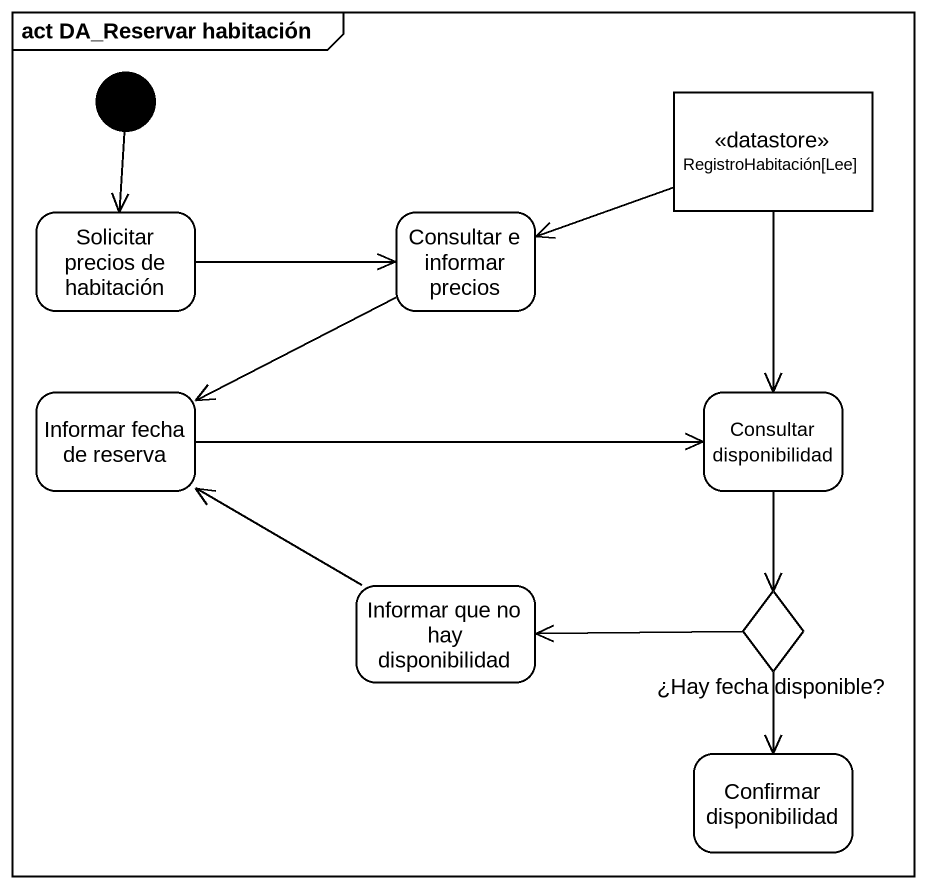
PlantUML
@startuml
mainframe act DA_Reservar habitación
hide empty description
state "RegistroHabitación[Lee]" as RegistroHabitación_Lee <<datastore>>
state "Solicitar precios de habitación" as Solicitar_precios_de
state "Consultar e informar precios" as Consultar_e_informar_precios
state "Informar fecha de reserva" as Informar_fecha_de_reserva
state "Consultar disponibilidad" as Consultar_disponibilidad
state "Informar que no hay disponibilidad" as Informar_que_no_hay
state "¿Hay fecha disponible?" as Hay_fecha_disponible <<choice>>
state "Confirmar disponibilidad" as Confirmar_disponibilidad
[*] --> Solicitar_precios_de
RegistroHabitación_Lee -left-> Consultar_e_informar_precios
RegistroHabitación_Lee --> Consultar_disponibilidad
Solicitar_precios_de -right-> Consultar_e_informar_precios
Consultar_e_informar_precios -left-> Informar_fecha_de_reserva
Informar_fecha_de_reserva -right-> Consultar_disponibilidad
Consultar_disponibilidad --> Hay_fecha_disponible
Informar_que_no_hay -left-> Informar_fecha_de_reserva
Hay_fecha_disponible -left-> Informar_que_no_hay
Hay_fecha_disponible --> Confirmar_disponibilidad
@enduml
